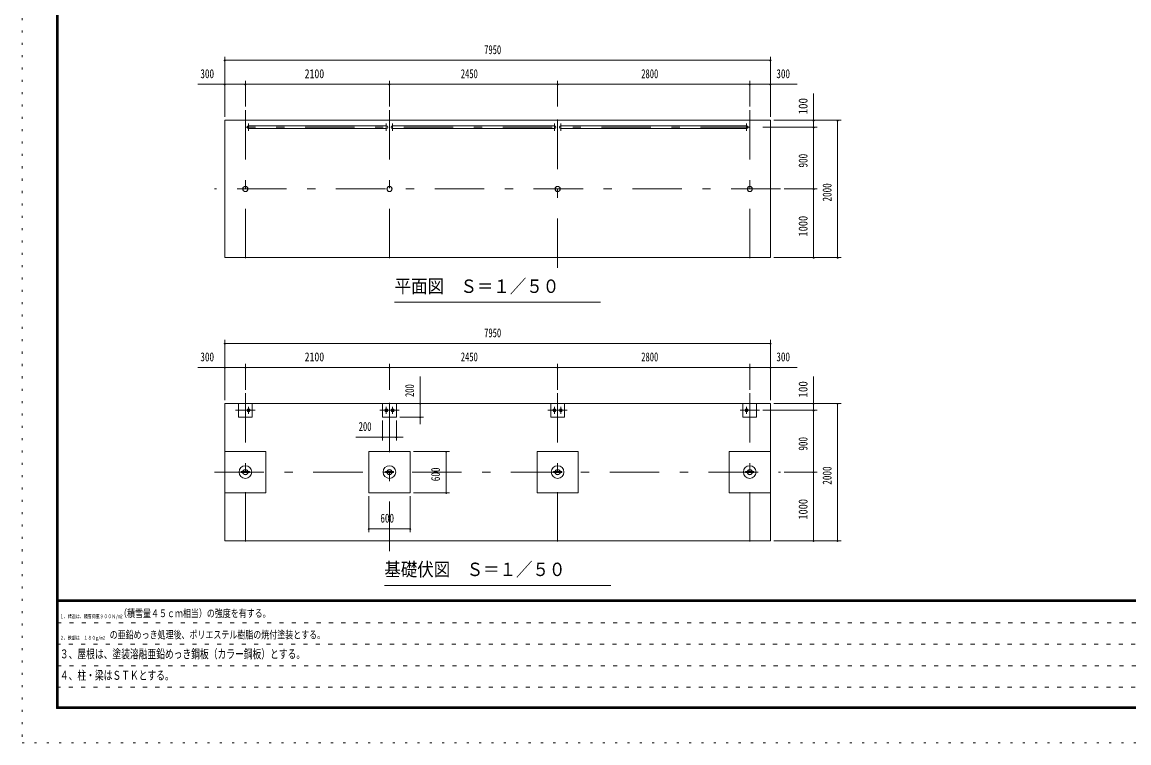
# Model space of a CAD drawing. Units: millimetres, scale not verified, with parts at other scales. Extents: x -23548 to 23548, y -10500 to 10500.
# Drawn here: x -6152 to 9974, y -10500 to 0 of the extents above; entities that cross this region are included whole.
import ezdxf
from ezdxf.enums import TextEntityAlignment as Align

# ---------------------------------------------------------------- set-up
doc = ezdxf.new("R2010")
doc.units = ezdxf.units.MM
doc.header["$LTSCALE"] = 60
for name, pattern in [('USER1', [3, 1, -2]), ('USER3', [24, 12, -5, 2, -5]), ('USER4', [3, 0.5, -2.5])]:
    doc.linetypes.add(name, pattern=pattern)
doc.layers.add('0-1_0-F', color=7, linetype='Continuous')
for name, color, linetype, lineweight in [('0-2_1-0BOLD', 7, 'Continuous', 18), ('0-3_1-2CENTER', 3, 'USER3', 18), ('0-5_1-5DIM', 3, 'Continuous', 18), ('0-C_F-F', 5, 'Continuous', 18), ('0-D_F-E_J_ADD', 5, 'USER4', 18)]:
    doc.layers.add(name, color=color, linetype=linetype, lineweight=lineweight)
doc.styles.add('ＭＳ ゴシック', font='')
doc.styles.get('ＭＳ ゴシック').set_extended_font_data('MS Gothic')

msp = doc.modelspace()

# ---------------------------------------------------------------- linework, layer by layer
at = {"layer": '0-2_1-0BOLD'}
for p, q in [((-845.91, -1508.98), (-2853.21, -1508.98)), ((-2853.21, -1551.68), (-845.91, -1551.68)), ((-753.2, -1508.98), (1604.09, -1508.98)), ((1604.09, -1551.68), (-753.2, -1551.68)), ((1696.79, -1508.98), (4404.09, -1508.98)), ((4404.09, -1551.68), (1696.79, -1551.68)), ((-899.56, -5555.33), (-899.56, -5755.33)), ((1550.44, -5755.33), (1550.44, -5555.33)), ((4350.43, -5555.33), (4350.43, -5755.33)), ((-2599.56, -6255.33), (-3199.57, -6255.33)), ((4750.44, -6255.33), (4150.44, -6255.33)), ((-2937.16, -6548.83), (-2959.57, -6548.83)), ((-2864.82, -6548.83), (-2934.31, -6548.83)), ((-2934.31, -6561.83), (-2864.82, -6561.83)), ((-837.16, -6548.83), (-859.57, -6548.83)), ((-764.82, -6548.83), (-834.31, -6548.83)), ((-834.31, -6561.83), (-764.82, -6561.83)), ((1612.84, -6548.83), (1590.44, -6548.83)), ((1685.18, -6548.83), (1615.69, -6548.83)), ((1615.69, -6561.83), (1685.18, -6561.83)), ((4390.44, -6548.83), (4412.84, -6548.83)), ((4415.69, -6548.83), (4485.18, -6548.83)), ((4485.18, -6561.83), (4415.69, -6561.83))]:
    msp.add_line(p, q, dxfattribs=at)
for points in [[(-3199.56, -1430.33), (-3199.56, -3430.33), (4750.44, -3430.33), (4750.44, -1430.33)], [(-3199.57, -5555.32), (-3199.57, -7555.33), (4750.43, -7555.33), (4750.43, -5555.32)], [(-1099.56, -6255.33), (-499.56, -6255.33), (-499.56, -6855.33), (-1099.56, -6855.33)], [(1350.44, -6255.33), (1950.43, -6255.33), (1950.43, -6855.33), (1350.44, -6855.33)]]:
    msp.add_lwpolyline(points, close=True, dxfattribs=at)
for points in [[(-2999.57, -5555.33), (-2999.57, -5755.33), (-2799.57, -5755.33), (-2799.57, -5555.33)], [(-899.56, -5755.33), (-699.56, -5755.33), (-699.56, -5555.33)], [(1750.44, -5555.33), (1750.44, -5755.33), (1550.44, -5755.33)], [(4350.43, -5755.33), (4550.43, -5755.33), (4550.43, -5555.33)], [(-3199.57, -6855.33), (-2599.56, -6855.33), (-2599.56, -6255.33)], [(4150.44, -6255.33), (4150.44, -6855.33), (4750.44, -6855.33)], [(-2959.57, -6548.83), (-2959.57, -6561.83), (-2937.16, -6561.83)], [(-2861.97, -6561.83), (-2839.57, -6561.83), (-2839.57, -6548.83), (-2861.97, -6548.83)], [(-859.57, -6548.83), (-859.57, -6561.83), (-837.16, -6561.83)], [(-761.97, -6561.83), (-739.57, -6561.83), (-739.57, -6548.83), (-761.97, -6548.83)], [(1590.44, -6548.83), (1590.44, -6561.83), (1612.84, -6561.83)], [(1688.03, -6561.83), (1710.44, -6561.83), (1710.44, -6548.83), (1688.03, -6548.83)], [(4412.84, -6561.83), (4390.44, -6561.83), (4390.44, -6548.83)], [(4488.03, -6548.83), (4510.44, -6548.83), (4510.44, -6561.83), (4488.03, -6561.83)]]:
    msp.add_lwpolyline(points, dxfattribs=at)
for centre, radius in [((-2899.56, -2430.33), 38.15), ((-2899.56, -2430.33), 35.35), ((-799.56, -2430.33), 38.15), ((-799.56, -2430.33), 35.35), ((1650.44, -2430.33), 38.15), ((1650.44, -2430.33), 35.35), ((4450.44, -2430.33), 38.15), ((4450.44, -2430.33), 35.35), ((-2853.22, -5655.33), 21.35), ((-2853.22, -5655.33), 19.05), ((-845.92, -5655.33), 21.35), ((-845.92, -5655.33), 19.05), ((-753.22, -5655.33), 21.35), ((-753.22, -5655.33), 19.05), ((1604.09, -5655.33), 21.35), ((1604.09, -5655.33), 19.05), ((1696.79, -5655.33), 21.35), ((1696.79, -5655.33), 19.05), ((4404.08, -5655.33), 21.35), ((4404.08, -5655.33), 19.05), ((-2899.57, -6555.33), 92.5), ((-2899.57, -6555.33), 38.15), ((-2899.57, -6555.33), 35.35), ((-799.57, -6555.33), 92.5), ((-799.57, -6555.33), 38.15), ((-799.57, -6555.33), 35.35), ((1650.44, -6555.33), 92.5), ((1650.44, -6555.33), 38.15), ((1650.44, -6555.33), 35.35), ((4450.44, -6555.33), 92.5), ((4450.44, -6555.33), 38.15), ((4450.44, -6555.33), 35.35)]:
    msp.add_circle(centre, radius, dxfattribs=at)
for centre, start, end in [((-2853.21, -1530.33), 90, 270), ((-845.91, -1530.33), 270, 90), ((-753.2, -1530.33), 90, 270), ((1604.09, -1530.33), 270, 90), ((1696.79, -1530.33), 90, 270), ((4404.09, -1530.33), 270, 90)]:
    msp.add_arc(centre, 21.35, start, end, dxfattribs=at)
at = {"layer": '0-3_1-2CENTER'}
for p, q in [((-2899.56, -1280.33), (-2899.56, -3580.33)), ((-799.56, -1280.33), (-799.56, -3580.33)), ((1650.44, -3580.33), (1650.44, -1280.33)), ((4450.44, -1280.33), (4450.44, -3580.33)), ((4450.44, -1530.33), (-2899.56, -1530.33)), ((-2853.21, -1478.98), (-2853.21, -1581.68)), ((-845.91, -1581.68), (-845.91, -1478.98)), ((-753.2, -1478.98), (-753.2, -1581.68)), ((1604.09, -1478.98), (1604.09, -1581.68)), ((1696.79, -1581.68), (1696.79, -1478.98)), ((4404.09, -1478.98), (4404.09, -1581.68)), ((4900.44, -2430.33), (-3349.56, -2430.33)), ((-2899.57, -5405.33), (-2899.57, -7705.33)), ((-799.57, -7705.33), (-799.57, -5405.33)), ((1650.44, -5405.33), (1650.44, -7705.33)), ((4450.44, -5405.33), (4450.44, -7705.33)), ((-2853.22, -5603.98), (-2853.22, -5706.68)), ((-845.92, -5603.98), (-845.92, -5706.68)), ((-753.22, -5706.68), (-753.22, -5603.98)), ((1604.09, -5603.98), (1604.09, -5706.68)), ((1696.79, -5706.68), (1696.79, -5603.98)), ((4404.08, -5603.98), (4404.08, -5706.68)), ((-3040.99, -5655.33), (-2758.15, -5655.33)), ((-658.14, -5655.33), (-940.99, -5655.33)), ((1791.86, -5655.33), (1509.01, -5655.33)), ((4591.85, -5655.33), (4309.01, -5655.33)), ((-3349.56, -6555.33), (4900.43, -6555.33))]:
    msp.add_line(p, q, dxfattribs=at)
at = {"layer": '0-5_1-5DIM'}
for p, q in [((-3189.56, -555.33), (-3209.56, -555.33)), ((-3199.56, -1380.33), (-3199.56, -505.33)), ((-3199.56, -555.33), (4750.44, -555.33)), ((4760.44, -555.33), (4740.44, -555.33)), ((4750.44, -505.33), (4750.44, -1380.33)), ((-3199.56, -905.33), (-3592.06, -905.33)), ((-3189.56, -905.33), (-3209.56, -905.33)), ((-3199.56, -905.33), (-2899.56, -905.33)), ((-2889.56, -905.33), (-2909.56, -905.33)), ((-2899.56, -855.33), (-2899.56, -1230.33)), ((-2899.56, -905.33), (-799.56, -905.33)), ((-789.56, -905.33), (-809.56, -905.33)), ((-799.56, -1230.33), (-799.56, -855.33)), ((-799.56, -905.33), (1650.44, -905.33)), ((1660.44, -905.33), (1640.44, -905.33)), ((1650.44, -1230.33), (1650.44, -855.33)), ((1650.44, -905.33), (4450.44, -905.33)), ((4460.44, -905.33), (4440.44, -905.33)), ((4450.44, -855.33), (4450.44, -1230.33)), ((4450.44, -905.33), (4750.44, -905.33)), ((4760.44, -905.33), (4740.44, -905.33)), ((5142.94, -905.33), (4750.44, -905.33)), ((5380.44, -1430.33), (5380.44, -1037.83)), ((4800.44, -1430.33), (5780.44, -1430.33)), ((5390.44, -1430.33), (5370.44, -1430.33)), ((5380.44, -1530.34), (5380.44, -1430.33)), ((5740.44, -1430.33), (5720.44, -1430.33)), ((5730.44, -1430.33), (5730.44, -3430.33)), ((5430.44, -1530.34), (4641.86, -1530.34)), ((5390.44, -1530.34), (5370.44, -1530.34)), ((5380.44, -2430.33), (5380.44, -1530.34)), ((5430.44, -2430.33), (4950.44, -2430.33)), ((5390.44, -2430.33), (5370.44, -2430.33)), ((5380.44, -3430.33), (5380.44, -2430.33)), ((4800.44, -3430.33), (5780.44, -3430.33)), ((5390.44, -3430.33), (5370.44, -3430.33)), ((5740.44, -3430.33), (5720.44, -3430.33)), ((-724.56, -4080.33), (2275.44, -4080.33)), ((-3199.57, -4630.33), (-3199.57, -5505.32)), ((4750.43, -5505.32), (4750.43, -4630.33)), ((-3189.57, -4680.33), (-3209.57, -4680.33)), ((-3199.57, -4680.33), (4750.43, -4680.33)), ((4760.43, -4680.33), (4740.43, -4680.33)), ((-2899.57, -4980.33), (-2899.57, -5355.33)), ((-799.57, -5355.33), (-799.57, -4980.33)), ((1650.43, -4980.33), (1650.43, -5355.33)), ((4450.43, -5355.33), (4450.43, -4980.33)), ((-3199.57, -5030.33), (-3592.06, -5030.33)), ((-3189.57, -5030.33), (-3209.57, -5030.33)), ((-3199.57, -5030.33), (-2899.57, -5030.33)), ((-2889.57, -5030.33), (-2909.57, -5030.33)), ((-2899.57, -5030.33), (-799.57, -5030.33)), ((-789.57, -5030.33), (-809.57, -5030.33)), ((-799.57, -5030.33), (1650.43, -5030.33)), ((1660.43, -5030.33), (1640.43, -5030.33)), ((1650.43, -5030.33), (4450.43, -5030.33)), ((4460.43, -5030.33), (4440.43, -5030.33)), ((4450.43, -5030.33), (4750.43, -5030.33)), ((4760.43, -5030.33), (4740.43, -5030.33)), ((4750.43, -5030.33), (5142.93, -5030.33)), ((-352.54, -5162.83), (-352.54, -5555.33)), ((5380.44, -5162.83), (5380.44, -5555.33)), ((-302.54, -5555.33), (-649.56, -5555.33)), ((-342.55, -5555.33), (-362.55, -5555.33)), ((-352.54, -5755.33), (-352.54, -5555.33)), ((5780.44, -5555.33), (4800.43, -5555.33)), ((5390.43, -5555.33), (5370.43, -5555.33)), ((5380.44, -5655.33), (5380.44, -5555.33)), ((5740.44, -5555.33), (5720.44, -5555.33)), ((5730.44, -5555.33), (5730.44, -7555.32)), ((-899.56, -6094.63), (-899.56, -5805.33)), ((-699.56, -5805.33), (-699.56, -6094.63)), ((-649.56, -5755.33), (-302.54, -5755.33)), ((-342.55, -5755.33), (-362.55, -5755.33)), ((-352.54, -5755.33), (-352.54, -5855.33)), ((5430.44, -5655.33), (4641.86, -5655.33)), ((5390.43, -5655.33), (5370.43, -5655.33)), ((5380.44, -6555.32), (5380.44, -5655.33)), ((-899.56, -6044.63), (-1292.06, -6044.63)), ((-889.57, -6044.63), (-909.57, -6044.63)), ((-899.56, -6044.63), (-699.56, -6044.63)), ((-689.56, -6044.63), (-709.56, -6044.63)), ((-699.56, -6044.63), (-599.56, -6044.63)), ((-449.56, -6255.33), (75.43, -6255.33)), ((35.43, -6255.33), (15.43, -6255.33)), ((25.43, -6855.33), (25.43, -6255.33)), ((4950.44, -6555.32), (5430.44, -6555.32)), ((5390.43, -6555.32), (5370.43, -6555.32)), ((5380.44, -7555.32), (5380.44, -6555.32)), ((-1099.57, -7430.33), (-1099.57, -6905.33)), ((-499.56, -6905.33), (-499.56, -7430.33)), ((75.43, -6855.33), (-449.56, -6855.33)), ((35.43, -6855.33), (15.43, -6855.33)), ((-1089.57, -7380.33), (-1109.57, -7380.33)), ((-1099.57, -7380.33), (-499.56, -7380.33)), ((-489.56, -7380.33), (-509.56, -7380.33)), ((4800.43, -7555.32), (5780.44, -7555.32)), ((5390.43, -7555.32), (5370.43, -7555.32)), ((5740.44, -7555.32), (5720.44, -7555.32)), ((2425.44, -8205.33), (-874.56, -8205.33))]:
    msp.add_line(p, q, dxfattribs=at)
for centre in [(-3199.56, -555.33), (4750.44, -555.33), (-3199.56, -905.33), (-2899.56, -905.33), (-799.56, -905.33), (1650.44, -905.33), (4450.44, -905.33), (4750.44, -905.33), (5380.44, -1430.33), (5730.44, -1430.33), (5380.44, -1530.34), (5380.44, -2430.33), (5380.44, -3430.33), (5730.44, -3430.33), (-3199.57, -4680.33), (4750.43, -4680.33), (-3199.57, -5030.33), (-2899.57, -5030.33), (-799.57, -5030.33), (1650.43, -5030.33), (4450.43, -5030.33), (4750.43, -5030.33), (-352.55, -5555.33), (5380.43, -5555.33), (5730.44, -5555.33), (-352.55, -5755.33), (5380.43, -5655.33), (-899.57, -6044.63), (-699.56, -6044.63), (25.43, -6255.33), (5380.43, -6555.32), (25.43, -6855.33), (-1099.57, -7380.33), (-499.56, -7380.33), (5380.43, -7555.32), (5730.44, -7555.32)]:
    msp.add_arc(centre, 10, 180, 0, dxfattribs=at)
at = {"layer": '0-C_F-F'}
for p, q in [((23022.78, -8415), (-5627.22, -8415)), ((-5627.22, -8417.5), (23022.78, -8417.5)), ((23022.78, -8420), (-5627.22, -8420)), ((-5627.22, -8422.5), (23022.78, -8422.5)), ((23022.78, -8425), (-5627.22, -8425)), ((-5627.22, -8427.5), (23022.78, -8427.5)), ((23022.78, -8430), (-5627.22, -8430)), ((-5627.22, -8432.5), (23022.78, -8432.5)), ((23022.78, -8435), (-5627.22, -8435)), ((-5627.22, -8437.5), (23022.78, -8437.5)), ((23022.78, -8440), (-5627.22, -8440))]:
    msp.add_line(p, q, dxfattribs=at)
at = {"layer": '0-C_F-F', "color": 6, "linetype": 'USER1'}
for p, q in [((12597.78, -8752), (-5652.22, -8752)), ((-5652.22, -9064), (12597.78, -9064)), ((12597.78, -9376), (-5652.22, -9376)), ((-5652.22, -9688), (10089.78, -9688))]:
    msp.add_line(p, q, dxfattribs=at)
at = {"layer": '0-C_F-F'}
for points in [[(23047.78, -10000), (-5652.22, -10000), (-5652.22, 10100), (23047.78, 10100)], [(23045.28, -9997.5), (-5649.72, -9997.5), (-5649.72, 10097.5), (23045.28, 10097.5)], [(23042.78, -9995), (23042.78, 10095), (-5647.22, 10095), (-5647.22, -9995)], [(23040.28, -9992.5), (-5644.72, -9992.5), (-5644.72, 10092.5), (23040.28, 10092.5)], [(23037.78, -9990), (23037.78, 10090), (-5642.22, 10090), (-5642.22, -9990)], [(23035.28, -9987.5), (-5639.72, -9987.5), (-5639.72, 10087.5), (23035.28, 10087.5)], [(23032.78, -9985), (-5637.22, -9985), (-5637.22, 10085), (23032.78, 10085)], [(23030.28, -9982.5), (23030.28, 10082.5), (-5634.72, 10082.5), (-5634.72, -9982.5)], [(23027.78, -9980), (-5632.22, -9980), (-5632.22, 10080), (23027.78, 10080)], [(23025.28, -9977.5), (-5629.72, -9977.5), (-5629.72, 10077.5), (23025.28, 10077.5)], [(23022.78, -9975), (23022.78, 10075), (-5627.22, 10075), (-5627.22, -9975)]]:
    msp.add_lwpolyline(points, close=True, dxfattribs=at)
at = {"layer": '0-D_F-E_J_ADD'}
msp.add_lwpolyline([(23547.78, -10500), (23547.78, 10500), (-6152.22, 10500), (-6152.22, -10500)], close=True, dxfattribs=at)

# ---------------------------------------------------------------- texts
at = {"layer": '0-1_0-F', "style": 'ＭＳ ゴシック'}
for s, height, width, p in [('（積雪量４５ｃｍ相当）の強度を有する。', 110.7, 0.75, (-4739.73, -8702)), ('１、構造は、積雪荷重９００Ｎ/m2', 55.35, 0.75, (-5602.22, -8702)), ('\u3000の亜鉛めっき処理後、ポリエステル樹脂の焼付塗装とする。', 110.7, 0.75, (-4992.62, -9014)), ('２、鉄部は\u3000１８０g/m2', 55.35, 0.75, (-5602.22, -9014)), ('３、屋根は、塗装溶融亜鉛めっき鋼板（カラー鋼板）とする。', 130.2, 0.7, (-5602.22, -9308.24)), ('４、柱・梁はＳＴＫとする。', 130.2, 0.7, (-5602.22, -9620.23))]:
    msp.add_text(s, height=height, dxfattribs=dict(at, width=width)).set_placement(p, align=Align.BOTTOM_LEFT)
at = {"layer": '0-5_1-5DIM', "color": 7, "style": 'ＭＳ ゴシック'}
for s, height, width, p in [('7950', 130.2, 0.7, (580.1, -505.33)), ('300', 130.2, 0.75, (-3554.91, -855.33)), ('2100', 130.2, 0.8, (-2034.95, -855.33)), ('2450', 130.2, 0.7, (239.43, -855.33)), ('2800', 130.2, 0.7, (2869.17, -855.33)), ('300', 130.2, 0.75, (4837.59, -855.33)), ('平面図\u3000Ｓ＝１／５０', 195.4, 0.9, (-724.56, -4003.68)), ('7950', 130.2, 0.7, (580.1, -4630.33)), ('300', 130.2, 0.75, (-3554.92, -4980.33)), ('2100', 130.2, 0.8, (-2034.95, -4980.33)), ('2450', 130.2, 0.7, (239.42, -4980.33)), ('2800', 130.2, 0.7, (2869.16, -4980.33)), ('300', 130.2, 0.75, (4837.58, -4980.33)), ('200', 130.2, 0.7, (-1248.08, -5994.63)), ('600', 130.2, 0.75, (-932.42, -7330.33)), ('基礎伏図\u3000Ｓ＝１／５０', 195.4, 0.9, (-874.56, -8128.68))]:
    msp.add_text(s, height=height, dxfattribs=dict(at, width=width)).set_placement(p, align=Align.BOTTOM_LEFT)
for s, width, p in [('100', 0.9, (5330.44, -1344.66)), ('900', 0.75, (5330.44, -2117.96)), ('2000', 0.75, (5680.44, -2613.36)), ('1000', 0.85, (5330.44, -3123.13)), ('200', 0.7, (-402.55, -5461.34)), ('100', 0.9, (5330.43, -5469.66)), ('900', 0.75, (5330.43, -6242.95)), ('600', 0.75, (-24.57, -6688.19)), ('2000', 0.75, (5680.44, -6738.36)), ('1000', 0.85, (5330.43, -7248.13))]:
    msp.add_text(s, height=130.2, rotation=90, dxfattribs=dict(at, width=width)).set_placement(p, align=Align.BOTTOM_LEFT)

doc.saveas('drawing.dxf')
